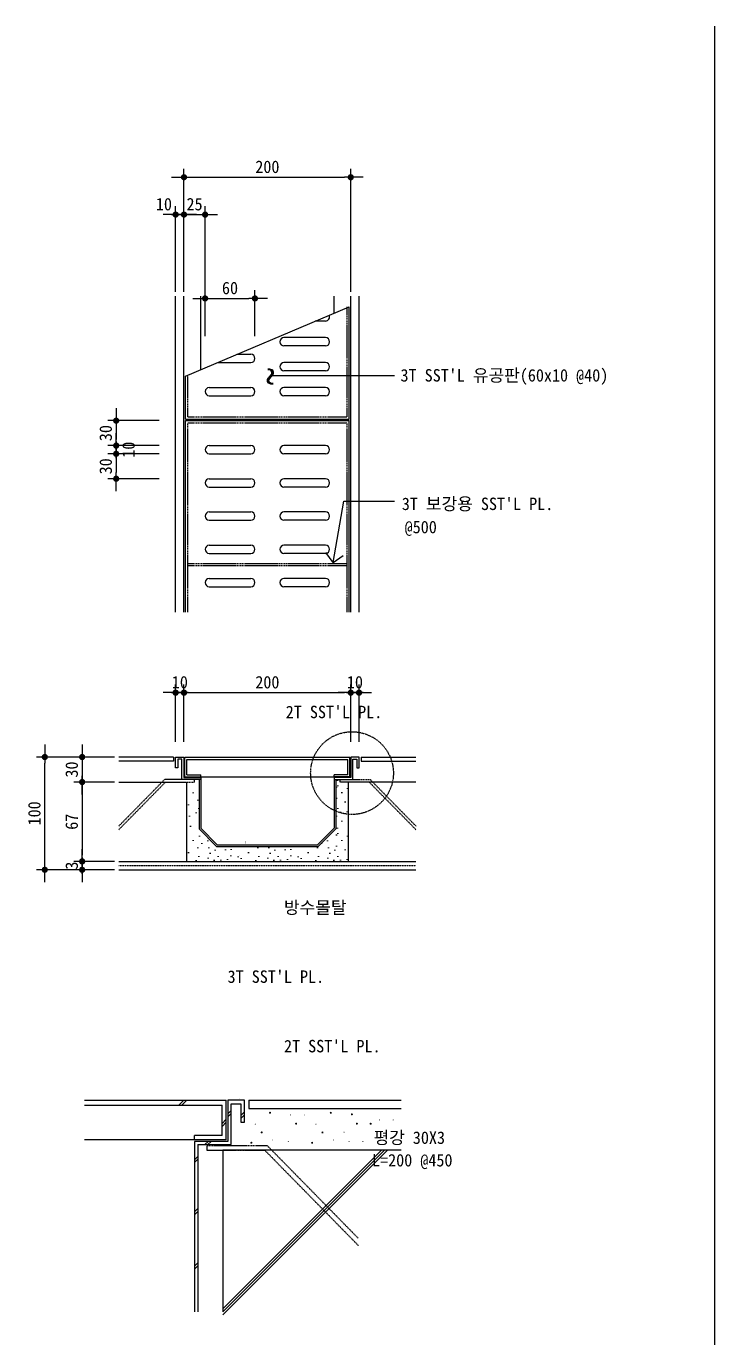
# Model space of a CAD drawing. Header units: millimetres. Extents: x 209 to 75467, y 6568 to 12199.
# Drawn here: x 54386 to 56045, y 9035 to 12195 of the extents above; entities that cross this region are included whole.
import ezdxf

# ---------------------------------------------------------------- set-up
doc = ezdxf.new("R2010")
doc.units = ezdxf.units.MM
doc.header["$MEASUREMENT"] = 0
doc.linetypes.add('HID', pattern=[2, 1.1, -0.9])
doc.linetypes.add('HIDDEN', pattern=[0.375, 0.25, -0.125])
doc.layers.get('0').update_dxf_attribs({"linetype": 'CONTINUOUS'})
for name, color, linetype in [('A-ANNO-TEXT010', 7, 'CONTINUOUS'), ('A-DETL', 8, 'CONTINUOUS'), ('A-DETL-FNSH', 8, 'CONTINUOUS'), ('A-DETL-MCUT', 8, 'CONTINUOUS'), ('A-NOTE-SYMB-HVY', 22, 'CONTINUOUS'), ('A-NOTE-SYMB-LGT', 33, 'CONTINUOUS'), ('A-SECT-MCON', 6, 'CONTINUOUS'), ('A-SECT-PATT', 5, 'CONTINUOUS'), ('CON', 2, 'CONTINUOUS'), ('DIM', 7, 'CONTINUOUS'), ('ELE', 4, 'CONTINUOUS'), ('TXT', 3, 'CONTINUOUS'), ('WAL', 3, 'CONTINUOUS')]:
    doc.layers.add(name, color=color, linetype=linetype)
for name, color, linetype, lineweight in [('A-MKXS-TEXT1', 3, 'CONTINUOUS', 25), ('A-XXXX-HATC', 8, 'CONTINUOUS', 18), ('A-XXXX-TABL', 7, 'CONTINUOUS', 25)]:
    doc.layers.add(name, color=color, linetype=linetype, lineweight=lineweight)
doc.styles.add('HGTXT', font='romans.shx', dxfattribs={"bigfont": 'WHGTXT.shx'})
doc.styles.add('HY울릉도L', font='H2GTRE.TTF')
doc.styles.add('돋움', font='')
doc.styles.add('돋움체', font='')
doc.styles.get('돋움').set_extended_font_data('DotumChe')
doc.styles.get('돋움체').set_extended_font_data('DotumChe')
doc.dimstyles.new('CDIM', dxfattribs={"dimtxt": 3, "dimasz": 1.5, "dimexe": 2, "dimexo": 1, "dimgap": 1, "dimtad": 1, "dimdec": 0, "dimrnd": 0.5, "dimzin": 0, "dimdsep": 32, "dimlunit": 6, "dimtxsty": 'HY울릉도L', "dimblk1": '_CIDOT', "dimblk2": '_CIDOT', "dimsah": 1, "dimcen": 5.5, "dimclrd": 2, "dimclre": 2, "dimclrt": 7, "dimadec": 0, "dimazin": 0, "dimtfac": 1, "dimtdec": 0, "dimtix": 1, "dimtmove": 2, "dimatfit": 1, "dimldrblk": '_CIDOT', "dimfxl": 1, "dimtolj": 1, "dimtzin": 0, "dimlwd": -1, "dimarcsym": 0})

# ---------------------------------------------------------------- blocks, each defined once
blk = doc.blocks.new('_CIDOT')
at = {"color": 0, "linetype": 'ByBlock'}
blk.add_line((2, 0), (-1, 0), dxfattribs=at)
at = {"color": 0, "linetype": 'ByBlock', "const_width": 0.5}
blk.add_lwpolyline([(-0.25, 0, 1), (0.25, 0, 1)], format="xyb", close=True, dxfattribs=at)
blk = doc.blocks.new('*D503')
at = {"layer": 'DIM', "lineweight": -2, "transparency": 16777216}
for p, q in [((54599.1, 10433.9), (54500.9, 10433.9)), ((54599.1, 10373.6), (54500.9, 10373.6))]:
    blk.add_line(p, q, dxfattribs=at)
at = {"layer": 'DIM', "transparency": 16777216}
blk.add_line((54520.9, 10418.9), (54520.9, 10388.6), dxfattribs=at)
at = {"layer": 'DIM', "transparency": 16777216, "xscale": 15, "yscale": 15, "zscale": 15}
for p, rotation in [((54520.9, 10433.9), 90), ((54520.9, 10373.6), 270)]:
    blk.add_blockref('_CIDOT', p, dxfattribs=dict(at, rotation=rotation))
at = {"layer": 'DIM', "color": 3, "transparency": 16777216, "insert": (54495.8, 10403.8), "char_height": 30, "attachment_point": 5, "rotation": 90, "style": '돋움'}
blk.add_mtext('\\A1;30', dxfattribs=at)
blk = doc.blocks.new('*D504')
at = {"layer": 'DIM', "lineweight": -2, "transparency": 16777216}
for p, q in [((54599.1, 10373.6), (54500.9, 10373.6)), ((54599.1, 10182.4), (54500.9, 10182.4))]:
    blk.add_line(p, q, dxfattribs=at)
at = {"layer": 'DIM', "transparency": 16777216}
blk.add_line((54520.9, 10358.6), (54520.9, 10197.4), dxfattribs=at)
at = {"layer": 'DIM', "transparency": 16777216, "xscale": 15, "yscale": 15, "zscale": 15}
for p, rotation in [((54520.9, 10373.6), 90), ((54520.9, 10182.4), 270)]:
    blk.add_blockref('_CIDOT', p, dxfattribs=dict(at, rotation=rotation))
at = {"layer": 'DIM', "color": 3, "transparency": 16777216, "insert": (54495.8, 10278), "char_height": 30, "attachment_point": 5, "rotation": 90, "style": '돋움'}
blk.add_mtext('\\A1;67', dxfattribs=at)
blk = doc.blocks.new('*D505')
at = {"layer": 'DIM', "transparency": 16777216}
for p, q in [((54520.9, 10197.2), (54520.9, 10212.2)), ((54520.9, 10182.2), (54520.9, 10162.2)), ((54520.9, 10147.2), (54520.9, 10132.2))]:
    blk.add_line(p, q, dxfattribs=at)
at = {"layer": 'DIM', "lineweight": -2, "transparency": 16777216}
for p, q in [((54599.1, 10182.2), (54500.9, 10182.2)), ((54599.1, 10162.2), (54500.9, 10162.2))]:
    blk.add_line(p, q, dxfattribs=at)
at = {"layer": 'DIM', "transparency": 16777216, "xscale": 15, "yscale": 15, "zscale": 15}
for p, rotation in [((54520.9, 10182.2), 270), ((54520.9, 10162.2), 90)]:
    blk.add_blockref('_CIDOT', p, dxfattribs=dict(at, rotation=rotation))
at = {"layer": 'DIM', "color": 3, "transparency": 16777216, "insert": (54495.8, 10172.2), "char_height": 30, "attachment_point": 5, "rotation": 90, "style": '돋움'}
blk.add_mtext('\\A1;3', dxfattribs=at)
blk = doc.blocks.new('*D506')
at = {"layer": 'DIM', "lineweight": -2, "transparency": 16777216}
for p, q in [((54599.1, 10433.9), (54410.9, 10433.9)), ((54599.1, 10162.2), (54410.9, 10162.2))]:
    blk.add_line(p, q, dxfattribs=at)
at = {"layer": 'DIM', "transparency": 16777216}
blk.add_line((54430.9, 10177.2), (54430.9, 10418.9), dxfattribs=at)
at = {"layer": 'DIM', "transparency": 16777216, "xscale": 15, "yscale": 15, "zscale": 15}
for p, rotation in [((54430.9, 10433.9), 90), ((54430.9, 10162.2), 270)]:
    blk.add_blockref('_CIDOT', p, dxfattribs=dict(at, rotation=rotation))
at = {"layer": 'DIM', "color": 3, "transparency": 16777216, "insert": (54405.8, 10298.1), "char_height": 30, "attachment_point": 5, "rotation": 90, "style": '돋움'}
blk.add_mtext('\\A1;100', dxfattribs=at)
blk = doc.blocks.new('*D507')
at = {"layer": 'DIM', "transparency": 16777216}
for p, q in [((54731.2, 10589), (54716.2, 10589)), ((54746.2, 10589), (54766.3, 10589)), ((54781.3, 10589), (54796.3, 10589))]:
    blk.add_line(p, q, dxfattribs=at)
at = {"layer": 'DIM', "lineweight": -2, "transparency": 16777216}
for p, q in [((54746.2, 10470.5), (54746.2, 10609)), ((54766.3, 10470.5), (54766.3, 10609))]:
    blk.add_line(p, q, dxfattribs=at)
at = {"layer": 'DIM', "transparency": 16777216, "xscale": 15, "yscale": 15, "zscale": 15}
blk.add_blockref('_CIDOT', (54746.2, 10589), dxfattribs=at)
at = {"layer": 'DIM', "transparency": 16777216, "xscale": 15, "yscale": 15, "zscale": 15, "rotation": 180}
blk.add_blockref('_CIDOT', (54766.3, 10589), dxfattribs=at)
at = {"layer": 'DIM', "color": 3, "transparency": 16777216, "insert": (54756.3, 10614), "char_height": 30, "attachment_point": 5, "style": '돋움'}
blk.add_mtext('\\A1;10', dxfattribs=at)
blk = doc.blocks.new('*D508')
at = {"layer": 'DIM', "lineweight": -2, "transparency": 16777216}
for p, q in [((54766.3, 10470.5), (54766.3, 10609)), ((55168.1, 10470.5), (55168.1, 10609))]:
    blk.add_line(p, q, dxfattribs=at)
at = {"layer": 'DIM', "transparency": 16777216}
blk.add_line((54781.3, 10589), (55153.1, 10589), dxfattribs=at)
at = {"layer": 'DIM', "transparency": 16777216, "xscale": 15, "yscale": 15, "zscale": 15, "rotation": 180}
blk.add_blockref('_CIDOT', (54766.3, 10589), dxfattribs=at)
at = {"layer": 'DIM', "transparency": 16777216, "xscale": 15, "yscale": 15, "zscale": 15}
blk.add_blockref('_CIDOT', (55168.1, 10589), dxfattribs=at)
at = {"layer": 'DIM', "color": 3, "transparency": 16777216, "insert": (54967.2, 10614), "char_height": 30, "attachment_point": 5, "style": '돋움'}
blk.add_mtext('\\A1;200', dxfattribs=at)
blk = doc.blocks.new('*D509')
at = {"layer": 'DIM', "transparency": 16777216}
for p, q in [((55153.1, 10589), (55138.1, 10589)), ((55168.1, 10589), (55188.1, 10589)), ((55203.1, 10589), (55218.1, 10589))]:
    blk.add_line(p, q, dxfattribs=at)
at = {"layer": 'DIM', "lineweight": -2, "transparency": 16777216}
for p, q in [((55168.1, 10470.5), (55168.1, 10609)), ((55188.1, 10470.5), (55188.1, 10609))]:
    blk.add_line(p, q, dxfattribs=at)
at = {"layer": 'DIM', "transparency": 16777216, "xscale": 15, "yscale": 15, "zscale": 15}
blk.add_blockref('_CIDOT', (55168.1, 10589), dxfattribs=at)
at = {"layer": 'DIM', "transparency": 16777216, "xscale": 15, "yscale": 15, "zscale": 15, "rotation": 180}
blk.add_blockref('_CIDOT', (55188.1, 10589), dxfattribs=at)
at = {"layer": 'DIM', "color": 3, "transparency": 16777216, "insert": (55178.1, 10614), "char_height": 30, "attachment_point": 5, "style": '돋움'}
blk.add_mtext('\\A1;10', dxfattribs=at)
blk = doc.blocks.new('*D510')
at = {"layer": 'DIM', "lineweight": -2, "transparency": 16777216}
for p, q in [((54706.2, 11164.4), (54582.9, 11164.4)), ((54706.2, 11104.4), (54582.9, 11104.4))]:
    blk.add_line(p, q, dxfattribs=at)
at = {"layer": 'DIM', "transparency": 16777216}
blk.add_line((54602.9, 11149.4), (54602.9, 11119.4), dxfattribs=at)
at = {"layer": 'DIM', "transparency": 16777216, "xscale": 15, "yscale": 15, "zscale": 15}
for p, rotation in [((54602.9, 11164.4), 90), ((54602.9, 11104.4), 270)]:
    blk.add_blockref('_CIDOT', p, dxfattribs=dict(at, rotation=rotation))
at = {"layer": 'DIM', "color": 3, "transparency": 16777216, "insert": (54577.8, 11134.4), "char_height": 30, "attachment_point": 5, "rotation": 90, "style": '돋움'}
blk.add_mtext('\\A1;30', dxfattribs=at)
blk = doc.blocks.new('*D511')
at = {"layer": 'DIM', "transparency": 16777216}
for p, q in [((54602.9, 11199.4), (54602.9, 11214.4)), ((54602.9, 11184.4), (54602.9, 11164.4)), ((54602.9, 11149.4), (54602.9, 11134.4))]:
    blk.add_line(p, q, dxfattribs=at)
at = {"layer": 'DIM', "lineweight": -2, "transparency": 16777216}
for p, q in [((54706.2, 11184.4), (54582.9, 11184.4)), ((54706.2, 11164.4), (54582.9, 11164.4))]:
    blk.add_line(p, q, dxfattribs=at)
at = {"layer": 'DIM', "transparency": 16777216, "xscale": 15, "yscale": 15, "zscale": 15}
for p, rotation in [((54602.9, 11184.4), 270), ((54602.9, 11164.4), 90)]:
    blk.add_blockref('_CIDOT', p, dxfattribs=dict(at, rotation=rotation))
at = {"layer": 'DIM', "color": 3, "transparency": 16777216, "insert": (54632.9, 11174.4), "char_height": 30, "attachment_point": 5, "rotation": 90, "style": '돋움'}
blk.add_mtext('\\A1;10', dxfattribs=at)
blk = doc.blocks.new('*D512')
at = {"layer": 'DIM', "lineweight": -2, "transparency": 16777216}
for p, q in [((54706.2, 11244.4), (54582.9, 11244.4)), ((54706.2, 11184.4), (54582.9, 11184.4))]:
    blk.add_line(p, q, dxfattribs=at)
at = {"layer": 'DIM', "transparency": 16777216}
blk.add_line((54602.9, 11229.4), (54602.9, 11199.4), dxfattribs=at)
at = {"layer": 'DIM', "transparency": 16777216, "xscale": 15, "yscale": 15, "zscale": 15}
for p, rotation in [((54602.9, 11244.4), 90), ((54602.9, 11184.4), 270)]:
    blk.add_blockref('_CIDOT', p, dxfattribs=dict(at, rotation=rotation))
at = {"layer": 'DIM', "color": 3, "transparency": 16777216, "insert": (54577.8, 11214.4), "char_height": 30, "attachment_point": 5, "rotation": 90, "style": '돋움'}
blk.add_mtext('\\A1;30', dxfattribs=at)
blk = doc.blocks.new('*D513')
at = {"layer": 'DIM', "lineweight": -2, "transparency": 16777216}
for p, q in [((54817.2, 11447.8), (54817.2, 11558.9)), ((54937.2, 11447.8), (54937.2, 11558.9))]:
    blk.add_line(p, q, dxfattribs=at)
at = {"layer": 'DIM', "transparency": 16777216}
blk.add_line((54832.2, 11538.9), (54922.2, 11538.9), dxfattribs=at)
at = {"layer": 'DIM', "transparency": 16777216, "xscale": 15, "yscale": 15, "zscale": 15, "rotation": 180}
blk.add_blockref('_CIDOT', (54817.2, 11538.9), dxfattribs=at)
at = {"layer": 'DIM', "transparency": 16777216, "xscale": 15, "yscale": 15, "zscale": 15}
blk.add_blockref('_CIDOT', (54937.2, 11538.9), dxfattribs=at)
at = {"layer": 'DIM', "color": 3, "transparency": 16777216, "insert": (54877.2, 11563.9), "char_height": 30, "attachment_point": 5, "style": '돋움'}
blk.add_mtext('\\A1;60', dxfattribs=at)
blk = doc.blocks.new('*D514')
at = {"layer": 'DIM', "lineweight": -2, "transparency": 16777216}
for p, q in [((54766.3, 11554.7), (54766.3, 11850.9)), ((55168.1, 11554.7), (55168.1, 11850.9))]:
    blk.add_line(p, q, dxfattribs=at)
at = {"layer": 'DIM', "transparency": 16777216}
blk.add_line((54781.3, 11830.9), (55153.1, 11830.9), dxfattribs=at)
at = {"layer": 'DIM', "transparency": 16777216, "xscale": 15, "yscale": 15, "zscale": 15, "rotation": 180}
blk.add_blockref('_CIDOT', (54766.3, 11830.9), dxfattribs=at)
at = {"layer": 'DIM', "transparency": 16777216, "xscale": 15, "yscale": 15, "zscale": 15}
blk.add_blockref('_CIDOT', (55168.1, 11830.9), dxfattribs=at)
at = {"layer": 'DIM', "color": 3, "transparency": 16777216, "insert": (54967.2, 11855.9), "char_height": 30, "attachment_point": 5, "style": '돋움'}
blk.add_mtext('\\A1;200', dxfattribs=at)
blk = doc.blocks.new('*D515')
at = {"layer": 'DIM', "lineweight": -2, "transparency": 16777216}
for p, q in [((54766.3, 11554.7), (54766.3, 11760.9)), ((54817.2, 11554.7), (54817.2, 11760.9))]:
    blk.add_line(p, q, dxfattribs=at)
at = {"layer": 'DIM', "transparency": 16777216}
for p, q in [((54751.3, 11740.9), (54736.3, 11740.9)), ((54766.3, 11740.9), (54817.2, 11740.9)), ((54832.2, 11740.9), (54847.2, 11740.9))]:
    blk.add_line(p, q, dxfattribs=at)
at = {"layer": 'DIM', "transparency": 16777216, "xscale": 15, "yscale": 15, "zscale": 15}
blk.add_blockref('_CIDOT', (54766.3, 11740.9), dxfattribs=at)
at = {"layer": 'DIM', "transparency": 16777216, "xscale": 15, "yscale": 15, "zscale": 15, "rotation": 180}
blk.add_blockref('_CIDOT', (54817.2, 11740.9), dxfattribs=at)
at = {"layer": 'DIM', "color": 3, "transparency": 16777216, "insert": (54791.7, 11765.9), "char_height": 30, "attachment_point": 5, "style": '돋움'}
blk.add_mtext('\\A1;25', dxfattribs=at)
blk = doc.blocks.new('*D516')
at = {"layer": 'DIM', "lineweight": -2, "transparency": 16777216}
for p, q in [((54746.2, 11554.7), (54746.2, 11760.9)), ((54766.3, 11554.7), (54766.3, 11760.9))]:
    blk.add_line(p, q, dxfattribs=at)
at = {"layer": 'DIM', "transparency": 16777216}
for p, q in [((54731.2, 11740.9), (54716.2, 11740.9)), ((54746.2, 11740.9), (54766.3, 11740.9)), ((54781.3, 11740.9), (54796.3, 11740.9))]:
    blk.add_line(p, q, dxfattribs=at)
at = {"layer": 'DIM', "transparency": 16777216, "xscale": 15, "yscale": 15, "zscale": 15}
blk.add_blockref('_CIDOT', (54746.2, 11740.9), dxfattribs=at)
at = {"layer": 'DIM', "transparency": 16777216, "xscale": 15, "yscale": 15, "zscale": 15, "rotation": 180}
blk.add_blockref('_CIDOT', (54766.3, 11740.9), dxfattribs=at)
at = {"layer": 'DIM', "color": 3, "transparency": 16777216, "insert": (54717.9, 11765.9), "char_height": 30, "attachment_point": 5, "style": '돋움'}
blk.add_mtext('\\A1;10', dxfattribs=at)

msp = doc.modelspace()

# ---------------------------------------------------------------- hatches: boundary and pattern name
at = {"layer": 'A-XXXX-HATC'}
h = msp.add_hatch(dxfattribs=at)
h.set_pattern_fill('N-SANDS01', color=256, scale=300, style=0, pattern_type=2)
h.set_pattern_definition([(75.0113, (54312.841, 10249.082), (144.15568, 576.87903), [0.15, -1672.0033]), (64.895, (54369.907, 10279.592), (144.1557, 346.12742), [0.15, -1019.148]), (35.004, (54288.727, 10209.272), (144.15568, 115.3758), [0.15, -1407.771]), (4.98993, (54390.9071, 10304.4922), (1297.401156, 115.375806), [0.15, -7958.5762]), (75.0113, (54405.571, 10299.629), (144.15568, 576.87903), [0.15, -1672.003]), (64.895, (54271.267, 10193.621), (144.15568, 346.12742), [0.15, -1019.148]), (64.895, (54324.607, 10264.292), (144.15568, 346.12742), [0.15, -1019.148]), (30.0294, (54294.448, 10242.092), (1585.712524, 923.00645), [0.15, -2996.958]), (4.98993, (54391.0571, 10304.5222), (1297.401156, 115.375806), [0.15, -7958.5762]), (64.895, (54362.077, 10298.882), (144.1557, 346.12742), [0.15, -1019.148]), (80.1104, (54412.147, 10290.9922), (720.77842, 4153.529021), [0.15, -5035.842]), (80.1104, (54396.307, 10201.0822), (720.77842, 4153.529021), [0.15, -5035.842]), (64.895, (54362.137, 10299.002), (144.1557, 346.12742), [0.15, -1019.148]), (64.895, (54412.069, 10245.332), (144.1557, 346.12742), [0.15, -1019.148]), (40.1918, (54307.792, 10226.372), (2450.646628, 2076.76451), [0.15, -3396.6836]), (25.0267, (54414.91, 10261.382), (720.77842, 346.12742), [0.15, -1908.963]), (64.895, (54326.887, 10304.045), (144.15568, 346.12742), [0.15, -1019.148]), (25.0267, (54301.897, 10195.214), (720.77842, 346.12742), [0.15, -1908.9627]), (64.895, (54374.377, 10260.692), (144.1557, 346.12742), [0.15, -1019.148]), (75.0113, (54376.264, 10224.659), (144.15568, 576.87903), [0.15, -1672.003]), (64.895, (54393.037, 10214.546), (144.1557, 346.12742), [0.15, -1019.148]), (84.9891, (54366.6221, 10214.0674), (432.467052, 4961.1596644), [0.15, -6601.5018]), (64.895, (54369.967, 10279.712), (144.1557, 346.12742), [0.15, -1019.148]), (64.895, (54280.966, 10231.922), (144.15568, 346.12742), [0.15, -1019.148]), (60.0294, (54334.699, 10274.984), (720.77842, 1269.13387), [0.15, -1731.256]), (45.0127, (54280.93, 10278.512), (432.46705, 461.50322), [0.15, -815.499]), (64.895, (54319.477, 10307.762), (144.15568, 346.12742), [0.15, -1019.148]), (64.895, (54324.661, 10264.442), (144.15568, 346.12742), [0.15, -1019.148]), (60.0294, (54334.774, 10275.113), (720.77842, 1269.13387), [0.15, -1731.256]), (75.0113, (54346.315, 10290.494), (144.15568, 576.87903), [0.15, -1672.0033]), (75.0113, (54302.524, 10210.571), (144.15568, 576.87903), [0.15, -1672.0033]), (75.0113, (54335.335, 10250.384), (144.15568, 576.87903), [0.15, -1672.0033]), (45.0127, (54370.351, 10242.776), (432.46705, 461.5032), [0.15, -815.499]), (84.9891, (54366.6371, 10214.2168), (432.467052, 4961.1596644), [0.15, -6601.5018]), (75.0113, (54323.239, 10287.884), (144.15568, 576.87903), [0.15, -1672.0033]), (25.0267, (54414.787, 10261.322), (720.77842, 346.12742), [0.15, -1908.963]), (84.9891, (54298.1291, 10265.5912), (432.467052, 4961.1596644), [0.15, -6601.5018]), (0, (54390.42, 10231.38), (0, 115.376), [0, -144.156]), (64.895, (54411.877, 10218.212), (144.1557, 346.12742), [0.15, -1019.148]), (84.9891, (54277.5041, 10299.8722), (432.467052, 4961.1596644), [0.15, -6601.5018]), (64.895, (54344.017, 10202.651), (144.15568, 346.12742), [0.15, -1019.148]), (80.1104, (54412.147, 10290.8722), (720.77842, 4153.529021), [0.15, -5035.842]), (64.895, (54270.955, 10248.602), (144.15568, 346.12742), [0.15, -1019.148]), (75.0113, (54302.497, 10210.427), (144.15568, 576.87903), [0.15, -1672.0033]), (75.0113, (54395.176, 10260.827), (144.15568, 576.87903), [0.15, -1672.003]), (75.0113, (54335.296, 10250.237), (144.15568, 576.87903), [0.15, -1672.0033]), (40.1918, (54307.906, 10226.468), (2450.646628, 2076.76451), [0.15, -3396.6836]), (80.1104, (54348.757, 10266.0022), (720.77842, 4153.529021), [0.15, -5035.842]), (14.938, (54390.253, 10282.103), (288.3114, 115.3758), [0.15, -447.443]), (0, (54355.08, 10231.78), (0, 115.376), [0.15, -144.006]), (64.895, (54271.327, 10193.756), (144.15568, 346.12742), [0.15, -1019.148]), (75.0113, (54323.2, 10287.74), (144.15568, 576.87903), [0.15, -1672.0033]), (64.895, (54326.947, 10304.192), (144.15568, 346.12742), [0.15, -1019.148]), (14.938, (54390.11, 10282.064), (288.3114, 115.3758), [0.15, -447.443]), (64.895, (54369.157, 10308.872), (144.1557, 346.12742), [0.15, -1019.148]), (64.895, (54270.892, 10248.452), (144.15568, 346.12742), [0.15, -1019.148]), (25.0267, (54294.004, 10301.282), (720.77842, 346.12742), [0.15, -1908.9627]), (80.1104, (54396.277, 10200.9352), (720.77842, 4153.529021), [0.15, -5035.842]), (75.0113, (54376.225, 10224.515), (144.15568, 576.87903), [0.15, -1672.003]), (25.0267, (54293.866, 10301.222), (720.77842, 346.12742), [0.15, -1908.9627]), (64.895, (54407.797, 10208.948), (144.1557, 346.12742), [0.15, -1019.148]), (75.0113, (54346.354, 10290.638), (144.15568, 576.87903), [0.15, -1672.0033]), (80.1104, (54348.787, 10266.1522), (720.77842, 4153.529021), [0.15, -5035.842]), (30.0294, (54294.577, 10242.152), (1585.712524, 923.00645), [0.15, -2996.958]), (75.0113, (54312.88, 10249.226), (144.15568, 576.87903), [0.15, -1672.0033]), (64.895, (54280.903, 10231.802), (144.15568, 346.12742), [0.15, -1019.148]), (64.895, (54343.957, 10202.513), (144.15568, 346.12742), [0.15, -1019.148]), (75.0113, (54405.532, 10299.485), (144.15568, 576.87903), [0.15, -1672.003]), (84.9891, (54298.1441, 10265.7382), (432.467052, 4961.1596644), [0.15, -6601.5018]), (64.895, (54411.997, 10245.182), (144.1557, 346.12742), [0.15, -1019.148]), (64.895, (54319.537, 10307.882), (144.15568, 346.12742), [0.15, -1019.148]), (35.004, (54288.847, 10209.362), (144.15568, 115.3758), [0.15, -1407.771]), (64.895, (54411.817, 10218.077), (144.1557, 346.12742), [0.15, -1019.148]), (75.0113, (54395.215, 10260.974), (144.15568, 576.87903), [0.15, -1672.003]), (84.9891, (54277.491, 10299.7222), (432.467052, 4961.1596644), [0.15, -6601.5018]), (45.0127, (54327.007, 10218.377), (432.46705, 461.50322), [0.15, -815.499])])
h.paths.add_polyline_path([(55089.4, 10218.4), (54845, 10218.4), (54802.5, 10260.9), (54802.5, 10379.4), (54791.5, 10379.4), (54791.5, 10373.3), (54772.3, 10373.6), (54772.3, 10182.2), (55162, 10182.2), (55162, 10373.6), (55142.9, 10373.3), (55142.9, 10379.4), (55131.9, 10379.4), (55131.9, 10260.9)])

# ---------------------------------------------------------------- linework, layer by layer
at = {"layer": 'A-ANNO-TEXT010'}
for points in [[(54915.4, 10227.5, 0, 15, 0), (54923.3, 10271.8, 0, 0, 0), (54977.7, 10546.3, 0, 0, 0), (55007.7, 10546.3, 0, 0, 0)], [(54900.8, 10196.5, 0, 15, 0), (54908.6, 10152.1, 0, 0, 0), (54923.6, 10065, 0, 0, 0), (54996.6, 10065, 0, 0, 0)], [(54724.9, 9610.6, 0, 15, 0), (54732.7, 9654.9, 0, 0, 0), (54777, 9906, 0, 0, 0), (54859.4, 9906, 0, 0, 0)], [(54900.8, 9612.3, 0, 15, 0), (54908.6, 9656.6, 0, 0, 0), (54923.6, 9743.8, 0, 0, 0), (54996.6, 9743.8, 0, 0, 0)], [(55096.8, 9370.9, 0, 15, 0), (55104.6, 9415.2, 0, 0, 0), (55122.8, 9518.6, 0, 0, 0), (55205.3, 9518.6, 0, 0, 0)]]:
    msp.add_lwpolyline(points, format="xyseb", dxfattribs=at)
at = {"layer": 'A-DETL'}
for p, q in [((54802.5, 10379.4), (54802.5, 10260.9)), ((54806.5, 10379.4), (54806.5, 10262.6)), ((55127.9, 10379.4), (55127.9, 10262.6)), ((55131.9, 10379.4), (55131.9, 10260.9)), ((54802.5, 10260.9), (54845, 10218.4)), ((54806.5, 10262.6), (54846.6, 10222.4)), ((55087.7, 10222.4), (55127.9, 10262.6)), ((55089.4, 10218.4), (55131.9, 10260.9)), ((54845, 10218.4), (55089.4, 10218.4)), ((54846.6, 10222.4), (55087.7, 10222.4))]:
    msp.add_line(p, q, dxfattribs=at)
for points in [[(54746.2, 10407.7), (54746.2, 10433.9), (54766.3, 10433.9), (54766.3, 10384.4), (54806.5, 10384.4), (54806.5, 10379.4), (54761.3, 10379.4), (54761.3, 10428.9), (54751.2, 10428.9), (54751.2, 10407.7)], [(55188.1, 10407.7), (55188.1, 10433.9), (55168.1, 10433.9), (55168.1, 10384.4), (55127.9, 10384.4), (55127.9, 10379.4), (55173.1, 10379.4), (55173.1, 10428.9), (55183.1, 10428.9), (55183.1, 10407.7)]]:
    msp.add_lwpolyline(points, close=True, dxfattribs=at)
for points, const_width in [([(54724.5, 10414.6, -1), (54724.3, 10414.6, -1)], 0.2), ([(55209.8, 10414.6, 1), (55210, 10414.6, 1)], 0.2), ([(54728.9, 10392.8, -1), (54728.7, 10392.8, -1)], 0.2), ([(55205.5, 10392.8, 1), (55205.7, 10392.8, 1)], 0.2), ([(54972.5, 9576.7, 1), (54974.9, 9576.7, 1)], 2.4), ([(55118.9, 9576.7, 1), (55121.3, 9576.7, 1)], 2.4), ([(55022.3, 9571.4, 1), (55023.5, 9571.4, 1)], 1.2), ([(55035.3, 9550.4, 1), (55037.7, 9550.4, 1)], 2.4), ([(55055.6, 9571.4, 1), (55056.8, 9571.4, 1)], 1.2), ([(55083.7, 9549.3, 1), (55084.9, 9549.3, 1)], 1.2), ([(55169.7, 9573, 1), (55172.1, 9573, 1)], 2.4), ([(55181.7, 9550.4, 1), (55184.1, 9550.4, 1)], 2.4), ([(55214.9, 9550.4, 1), (55217.3, 9550.4, 1)], 2.4), ([(55236.6, 9559.4, 1), (55237.8, 9559.4, 1)], 1.2), ([(55269.9, 9559.4, 1), (55271.1, 9559.4, 1)], 1.2), ([(54952.4, 9529.3, 1), (54954.8, 9529.3, 1)], 2.4), ([(55098.8, 9529.3, 1), (55101.2, 9529.3, 1)], 2.4), ([(55125.7, 9511.1, 1), (55126.9, 9511.1, 1)], 1.2), ([(55151.4, 9530.1, 1), (55152.6, 9530.1, 1)], 1.2), ([(55073.9, 9504.4, 1), (55076.3, 9504.4, 1)], 2.4), ([(55163.4, 9507.5, 1), (55164.6, 9507.5, 1)], 1.2), ([(55196.7, 9507.5, 1), (55197.9, 9507.5, 1)], 1.2)]:
    msp.add_lwpolyline(points, format="xyb", close=True, dxfattribs=dict(at, const_width=const_width))
at = {"layer": 'A-DETL', "linetype": 'HID'}
for points in [[(54609.1, 10258.8), (54721.6, 10373.3), (54791.5, 10373.3), (54791.5, 10379.4), (54719.1, 10379.4), (54609.1, 10267.4)], [(55325.3, 10258.8), (55212.7, 10373.3), (55142.9, 10373.3), (55142.9, 10379.4), (55215.3, 10379.4), (55325.3, 10267.4)]]:
    msp.add_lwpolyline(points, dxfattribs=at)
at = {"layer": 'A-DETL-FNSH'}
for p, q in [((54806.5, 10386.4), (55127.9, 10386.4)), ((54791.9, 9511.9), (54526.7, 9511.9))]:
    msp.add_line(p, q, dxfattribs=at)
at = {"layer": 'A-DETL-MCUT'}
for p, q in [((54741.2, 10433.9), (54609.1, 10433.9)), ((54741.2, 10433.9), (54741.2, 10423.9)), ((54768.3, 10386.4), (54768.3, 10433.9)), ((54768.3, 10433.9), (55166.1, 10433.9)), ((55166.1, 10386.4), (55166.1, 10433.9)), ((55193.1, 10433.9), (55325.3, 10433.9)), ((55193.1, 10433.9), (55193.1, 10423.9)), ((54741.2, 10423.9), (54609.1, 10423.9)), ((54773.3, 10427.9), (55161.1, 10427.9)), ((54773.3, 10391.4), (54773.3, 10427.9)), ((55161.1, 10391.4), (55161.1, 10427.9)), ((55193.1, 10423.9), (55325.3, 10423.9)), ((54768.3, 10386.4), (54806.5, 10386.4)), ((54773.3, 10391.4), (54806.5, 10391.4)), ((54806.5, 10386.4), (54806.5, 10391.4)), ((55161.1, 10391.4), (55127.9, 10391.4)), ((55127.9, 10386.4), (55127.9, 10391.4)), ((55166.1, 10386.4), (55127.9, 10386.4))]:
    msp.add_line(p, q, dxfattribs=at)
at = {"layer": 'A-DETL-MCUT', "linetype": 'HIDDEN'}
msp.add_line((54609.1, 10172.2), (55325.3, 10172.2), dxfattribs=at)
at = {"layer": 'A-NOTE-SYMB-HVY', "color": 3}
for q in [(55108.2, 10927), (55150, 10919.7)]:
    msp.add_line((55125.4, 10902.5), q, dxfattribs=at)
at = {"layer": 'A-NOTE-SYMB-LGT', "color": 4}
msp.add_line((54974.6, 11353.2), (55273.6, 11353.2), dxfattribs=at)
at = {"layer": 'A-SECT-MCON'}
for p, q in [((54922.4, 9606.9), (55289.9, 9606.9)), ((54922.4, 9586.9), (55289.9, 9586.9)), ((54924.4, 9606.9), (55041.6, 9606.9))]:
    msp.add_line(p, q, dxfattribs=at)
at = {"layer": 'A-SECT-PATT'}
for p, q in [((55242.6, 9486.4), (54860.2, 9104)), ((55249.7, 9486.4), (54860.2, 9096.9)), ((55256.7, 9486.4), (54860.2, 9089.8))]:
    msp.add_line(p, q, dxfattribs=at)
at = {"layer": 'A-XXXX-TABL'}
msp.add_line((56045.3, 6672.8), (56045.3, 12194.8), dxfattribs=at)
at = {"layer": 'CON'}
for p, q in [((54609.1, 10162.2), (55325.3, 10162.2)), ((55289.9, 9486.4), (54860.2, 9486.4)), ((54860.2, 9486.4), (54860.2, 9096.9))]:
    msp.add_line(p, q, dxfattribs=at)
at = {"layer": 'CON', "color": 2, "linetype": 'HID'}
msp.add_circle((55171.2, 10395.2), 99.7, dxfattribs=at)
at = {"layer": 'ELE'}
for p, q in [((54746.2, 10783.2), (54746.2, 11544.7)), ((54766.3, 10783.2), (54766.3, 11544.7)), ((54806.5, 11367.2), (54806.5, 11544.7)), ((55127.9, 11503.7), (55127.9, 11544.7)), ((55168.1, 10783.2), (55168.1, 11544.7)), ((55188.1, 10783.2), (55188.1, 11544.7)), ((54770.3, 11351.9), (55164.1, 11519)), ((55164.1, 11248.4), (55164.1, 11519)), ((55107.2, 11484.4), (55082.4, 11484.4)), ((55107.2, 11444.4), (55007.2, 11444.4)), ((55107.2, 11424.4), (55007.2, 11424.4)), ((54846.8, 11384.4), (54927.2, 11384.4)), ((54893.9, 11404.4), (54927.2, 11404.4)), ((55107.2, 11384.4), (55007.2, 11384.4)), ((54770.3, 11248.4), (54770.3, 11351.9)), ((55107.2, 11364.4), (55007.2, 11364.4)), ((54827.2, 11324.4), (54927.2, 11324.4)), ((55107.2, 11324.4), (55007.2, 11324.4)), ((54827.2, 11304.4), (54927.2, 11304.4)), ((55107.2, 11304.4), (55007.2, 11304.4)), ((54770.3, 11248.4), (55164.1, 11248.4)), ((54770.3, 10783.2), (54770.3, 11244.4)), ((54770.3, 11244.4), (55164.1, 11244.4)), ((55164.1, 10783.2), (55164.1, 11244.4)), ((54827.2, 11184.4), (54927.2, 11184.4)), ((54827.2, 11164.4), (54927.2, 11164.4)), ((55107.2, 11184.4), (55007.2, 11184.4)), ((55107.2, 11164.4), (55007.2, 11164.4)), ((54827.2, 11104.4), (54927.2, 11104.4)), ((55107.2, 11104.4), (55007.2, 11104.4)), ((54827.2, 11084.4), (54927.2, 11084.4)), ((55107.2, 11084.4), (55007.2, 11084.4)), ((54827.2, 11024.4), (54927.2, 11024.4)), ((54827.2, 11004.4), (54927.2, 11004.4)), ((55107.2, 11024.4), (55007.2, 11024.4)), ((55107.2, 11004.4), (55007.2, 11004.4)), ((54827.2, 10944.4), (54927.2, 10944.4)), ((55107.2, 10944.4), (55007.2, 10944.4)), ((54827.2, 10924.4), (54927.2, 10924.4)), ((55107.2, 10924.4), (55007.2, 10924.4)), ((54827.2, 10864.4), (54927.2, 10864.4)), ((54827.2, 10844.4), (54927.2, 10844.4)), ((55107.2, 10864.4), (55007.2, 10864.4)), ((55107.2, 10844.4), (55007.2, 10844.4))]:
    msp.add_line(p, q, dxfattribs=at)
at = {"layer": 'ELE', "linetype": 'HID'}
for p, q in [((55159.1, 11253.4), (55159.1, 11519)), ((54775.3, 11253.4), (54775.3, 11351.9)), ((54775.3, 11253.4), (55159.1, 11253.4)), ((54775.3, 11239.4), (55159.1, 11239.4)), ((54775.3, 10783.2), (54775.3, 11239.4)), ((55159.1, 10783.2), (55159.1, 11239.4)), ((54775.3, 10900.5), (55159.1, 10900.5)), ((54775.3, 10895.5), (55159.1, 10895.5))]:
    msp.add_line(p, q, dxfattribs=at)
at = {"layer": 'ELE'}
for points in [[(55007.2, 11444.4, 1), (55007.2, 11424.4, 1)], [(55007.2, 11384.4, 1), (55007.2, 11364.4, 1)], [(55007.2, 11324.4, 1), (55007.2, 11304.4, 1)]]:
    msp.add_lwpolyline(points, format="xyb", dxfattribs=at)
msp.add_lwpolyline([(55125.4, 10902.5), (55151.5, 11050.2), (55273.6, 11050.2)], dxfattribs=at)
for centre, start, end in [((55107.2, 11494.4), 270, 25.8218), ((55107.2, 11434.4), 270, 90), ((54927.2, 11394.4), 270, 90), ((55107.2, 11374.4), 270, 90), ((54827.2, 11314.4), 90, 270), ((54927.2, 11314.4), 270, 90), ((55107.2, 11314.4), 270, 90), ((54827.2, 11174.4), 90, 270), ((54927.2, 11174.4), 270, 90), ((55007.2, 11174.4), 90, 270), ((55107.2, 11174.4), 270, 90), ((54827.2, 11094.4), 90, 270), ((54927.2, 11094.4), 270, 90), ((55007.2, 11094.4), 90, 270), ((55107.2, 11094.4), 270, 90), ((54827.2, 11014.4), 90, 270), ((54927.2, 11014.4), 270, 90), ((55007.2, 11014.4), 90, 270), ((55107.2, 11014.4), 270, 90), ((54827.2, 10934.4), 90, 270), ((54927.2, 10934.4), 270, 90), ((55007.2, 10934.4), 90, 270), ((55107.2, 10934.4), 270, 90), ((54827.2, 10854.4), 90, 270), ((54927.2, 10854.4), 270, 90), ((55007.2, 10854.4), 90, 270), ((55107.2, 10854.4), 270, 90)]:
    msp.add_arc(centre, 10, start, end, dxfattribs=at)
at = {"layer": 'TXT'}
for p, q in [((54526.7, 9606.9), (54868.2, 9606.9)), ((54526.7, 9594.9), (54858.2, 9594.9)), ((54766.1, 9606.9), (54754.1, 9594.9)), ((54773.2, 9606.9), (54761.2, 9594.9)), ((54858.2, 9521.9), (54858.2, 9594.9)), ((54868.2, 9511.9), (54868.2, 9606.9)), ((54872.2, 9606.9), (54872.2, 9507.9)), ((54912.4, 9606.9), (54872.2, 9606.9)), ((54880.2, 9582.1), (54872.2, 9574.1)), ((54880.2, 9597.9), (54903.4, 9597.9)), ((54880.2, 9499.9), (54880.2, 9597.9)), ((54903.4, 9597.9), (54903.4, 9554.5)), ((54912.4, 9578.9), (54904.4, 9570.9)), ((54912.4, 9554.5), (54912.4, 9606.9)), ((54922.4, 9606.9), (54922.4, 9586.9)), ((54868.2, 9561.1), (54858.2, 9551.1)), ((54868.2, 9554), (54858.2, 9544)), ((54880.2, 9575.1), (54872.2, 9567.1)), ((54903.4, 9554.5), (54912.4, 9554.5)), ((54912.4, 9571.9), (54904.4, 9563.9)), ((54791.9, 9511.9), (54791.9, 9521.9)), ((54858.2, 9521.9), (54791.9, 9521.9)), ((54868.2, 9511.9), (54791.9, 9511.9)), ((54791.9, 9507.9), (54791.9, 9497.9)), ((54872.2, 9507.9), (54791.9, 9507.9)), ((54791.9, 9497.9), (54791.9, 9096.9)), ((54799.9, 9499.9), (54799.9, 9096.9)), ((54799.9, 9499.9), (54880.2, 9499.9)), ((54824.6, 9507.9), (54816.6, 9499.9)), ((54831.7, 9507.9), (54823.7, 9499.9)), ((54799.9, 9471.7), (54791.9, 9463.7)), ((54799.9, 9464.7), (54791.9, 9456.7)), ((54799.9, 9346), (54791.9, 9338)), ((54799.9, 9338.9), (54791.9, 9330.9)), ((54799.9, 9215.2), (54791.9, 9207.2)), ((54799.9, 9208.1), (54791.9, 9200.1))]:
    msp.add_line(p, q, dxfattribs=at)
for points, const_width in [([(54937.3, 9549.3, 1), (54938.5, 9549.3, 1)], 1.2), ([(54979.3, 9511.1, 1), (54980.5, 9511.1, 1)], 1.2), ([(54927.5, 9504.4, 1), (54929.9, 9504.4, 1)], 2.4), ([(55017, 9507.5, 1), (55018.2, 9507.5, 1)], 1.2)]:
    msp.add_lwpolyline(points, format="xyb", close=True, dxfattribs=dict(at, const_width=const_width))
at = {"layer": 'TXT', "linetype": 'HID'}
msp.add_lwpolyline([(55186.6, 9256.7), (54961.6, 9485.8), (54821.8, 9485.8), (54821.8, 9497.9), (54966.7, 9497.9), (55186.6, 9273.9)], dxfattribs=at)
at = {"layer": 'WAL'}
for p, q in [((54609.1, 10373.6), (54772.3, 10373.6)), ((54772.3, 10373.6), (54772.3, 10182.2)), ((55162, 10373.6), (55162, 10182.2)), ((55325.3, 10373.6), (55162, 10373.6)), ((54609.1, 10182.2), (55325.3, 10182.2))]:
    msp.add_line(p, q, dxfattribs=at)

# ---------------------------------------------------------------- texts
at = {"layer": 'A-MKXS-TEXT1', "style": '돋움체'}
for s, p in [("3T SST'L 유공판(60x10 @40)", (55288, 11338.7)), ("3T 보강용 SST'L PL.", (55291.2, 11029)), ('@500', (55298, 10973.1)), ("2T SST'L PL.", (55011.4, 10527.5)), ('방수몰탈', (55007.3, 10056.4)), ("3T SST'L PL.", (54871.3, 9889.8)), ("2T SST'L PL.", (55007.3, 9722.3)), ('평강 30X3 ', (55223, 9501.8)), ('L=200 @450', (55219.4, 9447.4))]:
    msp.add_text(s, height=30, dxfattribs=at).set_placement(p)
at = {"layer": 'ELE', "color": 3, "style": 'HGTXT'}
msp.add_text('~', height=45, rotation=90, dxfattribs=at).set_placement((54993.7, 11327.5))

# ---------------------------------------------------------------- dimensions: what is measured, and where the dimension line sits
at = {"layer": 'DIM'}
for base, p1, p2, angle, text, picture, middle in [((55168.1, 11830.9), (54766.3, 11544.7), (55168.1, 11544.7), 180, '200', '*D514', (54967.2, 11855.9)), ((54602.9, 11184.4), (54716.2, 11244.4), (54716.2, 11184.4), 90, '30', '*D512', (54577.8, 11214.4)), ((54602.9, 11104.4), (54716.2, 11164.4), (54716.2, 11104.4), 90, '30', '*D510', (54577.8, 11134.4)), ((54430.9, 10433.9), (54609.1, 10162.2), (54609.1, 10433.9), 270, '100', '*D506', (54405.8, 10298.1)), ((54520.9, 10373.6), (54609.1, 10433.9), (54609.1, 10373.6), 90, '30', '*D503', (54495.8, 10403.8)), ((54520.9, 10182.4), (54609.1, 10373.6), (54609.1, 10182.4), 90, '67', '*D504', (54495.8, 10278)), ((54520.9, 10162.2), (54609.1, 10182.2), (54609.1, 10162.2), 90, '3', '*D505', (54495.8, 10172.2))]:
    dim = msp.add_linear_dim(base=base, p1=p1, p2=p2, angle=angle, text=text, dimstyle='CDIM', override={"dimscale": 10, "dimtxsty": '돋움', "dimclrd": 256, "dimclre": 256, "dimclrt": 3}, dxfattribs=at)
    dim.commit()
    dim.dimension.update_dxf_attribs({"geometry": picture, "text_midpoint": middle})
dim = msp.add_linear_dim(base=(54766.3, 11740.9), p1=(54746.2, 11544.7), p2=(54766.3, 11544.7), text='10', dimstyle='CDIM', override={"dimscale": 10, "dimtxsty": '돋움', "dimclrd": 256, "dimclre": 256, "dimclrt": 3}, dxfattribs=at)
dim.commit()
dim.dimension.update_dxf_attribs({"geometry": '*D516', "text_midpoint": (54717.9, 11765.9), "dimtype": 160})
for base, p1, p2, text, picture, middle in [((54817.2, 11740.9), (54766.3, 11544.7), (54817.2, 11544.7), '25', '*D515', (54791.7, 11765.9)), ((54937.2, 11538.9), (54817.2, 11437.8), (54937.2, 11437.8), '60', '*D513', (54877.2, 11563.9)), ((54766.3, 10589), (54746.2, 10460.5), (54766.3, 10460.5), '10', '*D507', (54756.3, 10614)), ((55168.1, 10589), (54766.3, 10460.5), (55168.1, 10460.5), '200', '*D508', (54967.2, 10614)), ((55188.1, 10589), (55168.1, 10460.5), (55188.1, 10460.5), '10', '*D509', (55178.1, 10614))]:
    dim = msp.add_linear_dim(base=base, p1=p1, p2=p2, text=text, dimstyle='CDIM', override={"dimscale": 10, "dimtxsty": '돋움', "dimclrd": 256, "dimclre": 256, "dimclrt": 3}, dxfattribs=at)
    dim.commit()
    dim.dimension.update_dxf_attribs({"geometry": picture, "text_midpoint": middle})
dim = msp.add_linear_dim(base=(54602.9, 11164.4), p1=(54716.2, 11184.4), p2=(54716.2, 11164.4), angle=90, text='10', dimstyle='CDIM', override={"dimscale": 10, "dimtxsty": '돋움', "dimclrd": 256, "dimclre": 256, "dimclrt": 3}, dxfattribs=at)
dim.commit()
dim.dimension.update_dxf_attribs({"geometry": '*D511', "text_midpoint": (54632.9, 11174.4), "dimtype": 160})

doc.saveas('drawing.dxf')
